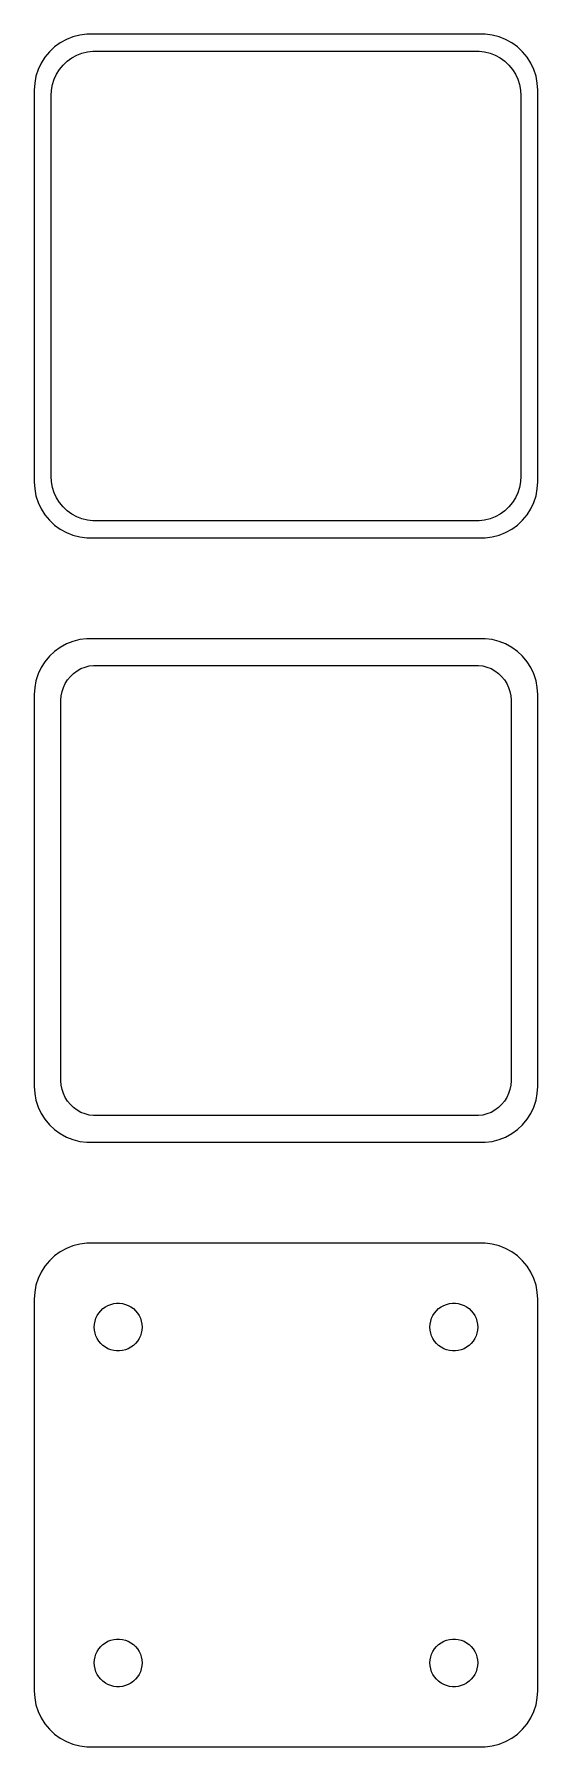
# Model space of a CAD drawing. Header units: metres. Extents: x -22 to 22, y 140 to 292.
import ezdxf

# ---------------------------------------------------------------- set-up
doc = ezdxf.new("R2010")
doc.units = ezdxf.units.M

msp = doc.modelspace()

# ---------------------------------------------------------------- linework, layer by layer
for p, q in [((-19.0451, 292.255), (-19.6289, 292.024)), ((-18.4369, 292.411), (-19.0451, 292.255)), ((-17.8139, 292.49), (-18.4369, 292.411)), ((17.8139, 292.49), (-17.8139, 292.49)), ((18.4369, 292.411), (17.8139, 292.49)), ((19.0451, 292.255), (18.4369, 292.411)), ((19.6289, 292.024), (19.0451, 292.255)), ((-21.1448, 290.923), (-21.5451, 290.439)), ((-20.6871, 291.353), (-21.1448, 290.923)), ((-20.1791, 291.722), (-20.6871, 291.353)), ((-19.6289, 292.024), (-20.1791, 291.722)), ((-18.7031, 290.619), (-18.2361, 290.804)), ((-18.2361, 290.804), (-17.7495, 290.929)), ((-17.7495, 290.929), (-17.2512, 290.992)), ((-17.2512, 290.992), (17.2512, 290.992)), ((17.2512, 290.992), (17.7495, 290.929)), ((17.7495, 290.929), (18.2361, 290.804)), ((18.2361, 290.804), (18.7031, 290.619)), ((20.1791, 291.722), (19.6289, 292.024)), ((20.6871, 291.353), (20.1791, 291.722)), ((21.1448, 290.923), (20.6871, 291.353)), ((21.5451, 290.439), (21.1448, 290.923)), ((-22.1489, 289.341), (-22.3429, 288.743)), ((-21.8815, 289.909), (-22.1489, 289.341)), ((-21.5451, 290.439), (-21.8815, 289.909)), ((-20.5052, 288.927), (-20.2361, 289.351)), ((-20.2361, 289.351), (-19.9159, 289.738)), ((-19.9159, 289.738), (-19.5497, 290.082)), ((-19.5497, 290.082), (-19.1433, 290.377)), ((-19.1433, 290.377), (-18.7031, 290.619)), ((18.7031, 290.619), (19.1433, 290.377)), ((19.1433, 290.377), (19.5497, 290.082)), ((19.5497, 290.082), (19.9159, 289.738)), ((19.9159, 289.738), (20.2361, 289.351)), ((20.2361, 289.351), (20.5052, 288.927)), ((21.8815, 289.909), (21.5451, 290.439)), ((22.1489, 289.341), (21.8815, 289.909)), ((22.3429, 288.743), (22.1489, 289.341)), ((-22.4606, 288.127), (-22.5, 287.5)), ((-22.3429, 288.743), (-22.4606, 288.127)), ((-20.9684, 287.501), (-20.8743, 287.995)), ((-20.8743, 287.995), (-20.7191, 288.472)), ((-20.7191, 288.472), (-20.5052, 288.927)), ((20.5052, 288.927), (20.7191, 288.472)), ((20.7191, 288.472), (20.8743, 287.995)), ((20.8743, 287.995), (20.9684, 287.501)), ((22.4606, 288.127), (22.3429, 288.743)), ((22.5, 287.5), (22.4606, 288.127)), ((-22.5, 287.5), (-22.5, 252.5)), ((-21, 287), (-20.9684, 287.501)), ((-21, 253), (-21, 287)), ((20.9684, 287.501), (21, 287)), ((21, 287), (21, 253)), ((22.5, 252.5), (22.5, 287.5)), ((-22.5, 252.5), (-22.4606, 251.873)), ((-20.9684, 252.499), (-21, 253)), ((-20.8743, 252.005), (-20.9684, 252.499)), ((20.9684, 252.499), (20.8743, 252.005)), ((21, 253), (20.9684, 252.499)), ((22.4606, 251.873), (22.5, 252.5)), ((-22.4606, 251.873), (-22.3429, 251.257)), ((-22.3429, 251.257), (-22.1489, 250.659)), ((-20.7191, 251.528), (-20.8743, 252.005)), ((-20.5052, 251.073), (-20.7191, 251.528)), ((-20.2361, 250.649), (-20.5052, 251.073)), ((20.5052, 251.073), (20.2361, 250.649)), ((20.7191, 251.528), (20.5052, 251.073)), ((20.8743, 252.005), (20.7191, 251.528)), ((22.1489, 250.659), (22.3429, 251.257)), ((22.3429, 251.257), (22.4606, 251.873)), ((-22.1489, 250.659), (-21.8815, 250.091)), ((-21.8815, 250.091), (-21.5451, 249.561)), ((-21.5451, 249.561), (-21.1448, 249.077)), ((-19.9159, 250.262), (-20.2361, 250.649)), ((-19.5497, 249.918), (-19.9159, 250.262)), ((-19.1433, 249.623), (-19.5497, 249.918)), ((-18.7031, 249.381), (-19.1433, 249.623)), ((-18.2361, 249.196), (-18.7031, 249.381)), ((18.7031, 249.381), (18.2361, 249.196)), ((19.1433, 249.623), (18.7031, 249.381)), ((19.5497, 249.918), (19.1433, 249.623)), ((19.9159, 250.262), (19.5497, 249.918)), ((20.2361, 250.649), (19.9159, 250.262)), ((21.1448, 249.077), (21.5451, 249.561)), ((21.5451, 249.561), (21.8815, 250.091)), ((21.8815, 250.091), (22.1489, 250.659)), ((-21.1448, 249.077), (-20.6871, 248.647)), ((-20.6871, 248.647), (-20.1791, 248.278)), ((-20.1791, 248.278), (-19.6289, 247.976)), ((-19.6289, 247.976), (-19.0451, 247.745)), ((-17.7495, 249.071), (-18.2361, 249.196)), ((-17.2512, 249.008), (-17.7495, 249.071)), ((17.2512, 249.008), (-17.2512, 249.008)), ((17.7495, 249.071), (17.2512, 249.008)), ((18.2361, 249.196), (17.7495, 249.071)), ((19.0451, 247.745), (19.6289, 247.976)), ((19.6289, 247.976), (20.1791, 248.278)), ((20.1791, 248.278), (20.6871, 248.647)), ((20.6871, 248.647), (21.1448, 249.077)), ((-19.0451, 247.745), (-18.4369, 247.589)), ((-18.4369, 247.589), (-17.8139, 247.51)), ((-17.8139, 247.51), (17.8139, 247.51)), ((17.8139, 247.51), (18.4369, 247.589)), ((18.4369, 247.589), (19.0451, 247.745)), ((-20.6871, 237.353), (-21.1448, 236.923)), ((-20.1791, 237.722), (-20.6871, 237.353)), ((-19.6289, 238.024), (-20.1791, 237.722)), ((-19.0451, 238.255), (-19.6289, 238.024)), ((-18.4369, 238.411), (-19.0451, 238.255)), ((-17.8139, 238.49), (-18.4369, 238.411)), ((17.8139, 238.49), (-17.8139, 238.49)), ((18.4369, 238.411), (17.8139, 238.49)), ((19.0451, 238.255), (18.4369, 238.411)), ((19.6289, 238.024), (19.0451, 238.255)), ((20.1791, 237.722), (19.6289, 238.024)), ((20.6871, 237.353), (20.1791, 237.722)), ((21.1448, 236.923), (20.6871, 237.353)), ((-21.8815, 235.909), (-22.1489, 235.341)), ((-21.5451, 236.439), (-21.8815, 235.909)), ((-21.1448, 236.923), (-21.5451, 236.439)), ((-18.9842, 235.399), (-18.668, 235.628)), ((-18.668, 235.628), (-18.3254, 235.817)), ((-18.3254, 235.817), (-17.9619, 235.961)), ((-17.9619, 235.961), (-17.5833, 236.058)), ((-17.5833, 236.058), (-17.1954, 236.107)), ((-17.1954, 236.107), (17.1954, 236.107)), ((17.1954, 236.107), (17.5833, 236.058)), ((17.5833, 236.058), (17.9619, 235.961)), ((17.9619, 235.961), (18.3254, 235.817)), ((18.3254, 235.817), (18.668, 235.628)), ((18.668, 235.628), (18.9842, 235.399)), ((21.5451, 236.439), (21.1448, 236.923)), ((21.8815, 235.909), (21.5451, 236.439)), ((22.1489, 235.341), (21.8815, 235.909)), ((-22.4606, 234.127), (-22.5, 233.5)), ((-22.3429, 234.743), (-22.4606, 234.127)), ((-22.1489, 235.341), (-22.3429, 234.743)), ((-20.0151, 233.774), (-19.8943, 234.146)), ((-19.8943, 234.146), (-19.7279, 234.5)), ((-19.7279, 234.5), (-19.5184, 234.83)), ((-19.5184, 234.83), (-19.2692, 235.131)), ((-19.2692, 235.131), (-18.9842, 235.399)), ((18.9842, 235.399), (19.2692, 235.131)), ((19.2692, 235.131), (19.5184, 234.83)), ((19.5184, 234.83), (19.7279, 234.5)), ((19.7279, 234.5), (19.8943, 234.146)), ((19.8943, 234.146), (20.0151, 233.774)), ((22.3429, 234.743), (22.1489, 235.341)), ((22.4606, 234.127), (22.3429, 234.743)), ((22.5, 233.5), (22.4606, 234.127)), ((-22.5, 233.5), (-22.5, 198.5)), ((-20.1129, 233), (-20.0884, 233.39)), ((-20.1129, 199), (-20.1129, 233)), ((-20.0884, 233.39), (-20.0151, 233.774)), ((20.0151, 233.774), (20.0884, 233.39)), ((20.0884, 233.39), (20.1129, 233)), ((20.1129, 233), (20.1129, 199)), ((22.5, 198.5), (22.5, 233.5)), ((-20.0884, 198.61), (-20.1129, 199)), ((20.1129, 199), (20.0884, 198.61)), ((-22.5, 198.5), (-22.4606, 197.873)), ((-22.4606, 197.873), (-22.3429, 197.257)), ((-20.0151, 198.226), (-20.0884, 198.61)), ((-19.8943, 197.854), (-20.0151, 198.226)), ((-19.7279, 197.5), (-19.8943, 197.854)), ((-19.5184, 197.17), (-19.7279, 197.5)), ((19.7279, 197.5), (19.5184, 197.17)), ((19.8943, 197.854), (19.7279, 197.5)), ((20.0151, 198.226), (19.8943, 197.854)), ((20.0884, 198.61), (20.0151, 198.226)), ((22.3429, 197.257), (22.4606, 197.873)), ((22.4606, 197.873), (22.5, 198.5)), ((-22.3429, 197.257), (-22.1489, 196.659)), ((-22.1489, 196.659), (-21.8815, 196.091)), ((-21.8815, 196.091), (-21.5451, 195.561)), ((-19.2692, 196.869), (-19.5184, 197.17)), ((-18.9842, 196.601), (-19.2692, 196.869)), ((-18.668, 196.372), (-18.9842, 196.601)), ((-18.3254, 196.183), (-18.668, 196.372)), ((-17.9619, 196.039), (-18.3254, 196.183)), ((-17.5833, 195.942), (-17.9619, 196.039)), ((-17.1954, 195.893), (-17.5833, 195.942)), ((17.1954, 195.893), (-17.1954, 195.893)), ((17.5833, 195.942), (17.1954, 195.893)), ((17.9619, 196.039), (17.5833, 195.942)), ((18.3254, 196.183), (17.9619, 196.039)), ((18.668, 196.372), (18.3254, 196.183)), ((18.9842, 196.601), (18.668, 196.372)), ((19.2692, 196.869), (18.9842, 196.601)), ((19.5184, 197.17), (19.2692, 196.869)), ((21.5451, 195.561), (21.8815, 196.091)), ((21.8815, 196.091), (22.1489, 196.659)), ((22.1489, 196.659), (22.3429, 197.257)), ((-21.5451, 195.561), (-21.1448, 195.077)), ((-21.1448, 195.077), (-20.6871, 194.647)), ((-20.6871, 194.647), (-20.1791, 194.278)), ((20.1791, 194.278), (20.6871, 194.647)), ((20.6871, 194.647), (21.1448, 195.077)), ((21.1448, 195.077), (21.5451, 195.561)), ((-20.1791, 194.278), (-19.6289, 193.976)), ((-19.6289, 193.976), (-19.0451, 193.745)), ((-19.0451, 193.745), (-18.4369, 193.589)), ((-18.4369, 193.589), (-17.8139, 193.51)), ((-17.8139, 193.51), (17.8139, 193.51)), ((17.8139, 193.51), (18.4369, 193.589)), ((18.4369, 193.589), (19.0451, 193.745)), ((19.0451, 193.745), (19.6289, 193.976)), ((19.6289, 193.976), (20.1791, 194.278)), ((-20.1791, 183.722), (-20.6871, 183.353)), ((-19.6289, 184.024), (-20.1791, 183.722)), ((-19.0451, 184.255), (-19.6289, 184.024)), ((-18.4369, 184.411), (-19.0451, 184.255)), ((-17.8139, 184.49), (-18.4369, 184.411)), ((17.8139, 184.49), (-17.8139, 184.49)), ((18.4369, 184.411), (17.8139, 184.49)), ((19.0451, 184.255), (18.4369, 184.411)), ((19.6289, 184.024), (19.0451, 184.255)), ((20.1791, 183.722), (19.6289, 184.024)), ((20.6871, 183.353), (20.1791, 183.722)), ((-21.5451, 182.439), (-21.8815, 181.909)), ((-21.1448, 182.923), (-21.5451, 182.439)), ((-20.6871, 183.353), (-21.1448, 182.923)), ((21.1448, 182.923), (20.6871, 183.353)), ((21.5451, 182.439), (21.1448, 182.923)), ((21.8815, 181.909), (21.5451, 182.439)), ((-22.3429, 180.743), (-22.4606, 180.127)), ((-22.1489, 181.341), (-22.3429, 180.743)), ((-21.8815, 181.909), (-22.1489, 181.341)), ((22.1489, 181.341), (21.8815, 181.909)), ((22.3429, 180.743), (22.1489, 181.341)), ((22.4606, 180.127), (22.3429, 180.743)), ((-22.4606, 180.127), (-22.5, 179.5)), ((-22.5, 179.5), (-22.5, 144.5)), ((-15.9091, 178.932), (-15.6598, 179.031)), ((-15.6598, 179.031), (-15.4001, 179.097)), ((-15.4001, 179.097), (-15.1341, 179.131)), ((-15.1341, 179.131), (-14.8659, 179.131)), ((-14.8659, 179.131), (-14.5999, 179.097)), ((-14.5999, 179.097), (-14.3401, 179.031)), ((-14.3401, 179.031), (-14.0908, 178.932)), ((14.0908, 178.932), (14.3401, 179.031)), ((14.3401, 179.031), (14.5999, 179.097)), ((14.5999, 179.097), (14.8659, 179.131)), ((14.8659, 179.131), (15.1341, 179.131)), ((15.1341, 179.131), (15.4001, 179.097)), ((15.4001, 179.097), (15.6598, 179.031)), ((15.6598, 179.031), (15.9091, 178.932)), ((22.5, 179.5), (22.4606, 180.127)), ((22.5, 144.5), (22.5, 179.5)), ((-17.1185, 177.268), (-17.0682, 177.531)), ((-17.0682, 177.531), (-16.9853, 177.786)), ((-16.9853, 177.786), (-16.8712, 178.029)), ((-16.8712, 178.029), (-16.7275, 178.255)), ((-16.7275, 178.255), (-16.5565, 178.462)), ((-16.5565, 178.462), (-16.3611, 178.645)), ((-16.3611, 178.645), (-16.1441, 178.803)), ((-16.1441, 178.803), (-15.9091, 178.932)), ((-14.0908, 178.932), (-13.8559, 178.803)), ((-13.8559, 178.803), (-13.6389, 178.645)), ((-13.6389, 178.645), (-13.4434, 178.462)), ((-13.4434, 178.462), (-13.2725, 178.255)), ((-13.2725, 178.255), (-13.1288, 178.029)), ((-13.1288, 178.029), (-13.0146, 177.786)), ((-13.0146, 177.786), (-12.9318, 177.531)), ((-12.9318, 177.531), (-12.8815, 177.268)), ((12.8815, 177.268), (12.9318, 177.531)), ((12.9318, 177.531), (13.0146, 177.786)), ((13.0146, 177.786), (13.1288, 178.029)), ((13.1288, 178.029), (13.2725, 178.255)), ((13.2725, 178.255), (13.4434, 178.462)), ((13.4434, 178.462), (13.6389, 178.645)), ((13.6389, 178.645), (13.8559, 178.803)), ((13.8559, 178.803), (14.0908, 178.932)), ((15.9091, 178.932), (16.1441, 178.803)), ((16.1441, 178.803), (16.3611, 178.645)), ((16.3611, 178.645), (16.5565, 178.462)), ((16.5565, 178.462), (16.7275, 178.255)), ((16.7275, 178.255), (16.8712, 178.029)), ((16.8712, 178.029), (16.9853, 177.786)), ((16.9853, 177.786), (17.0682, 177.531)), ((17.0682, 177.531), (17.1185, 177.268)), ((-17.1353, 177), (-17.1185, 177.268)), ((-17.1185, 176.732), (-17.1353, 177)), ((-17.0682, 176.469), (-17.1185, 176.732)), ((-16.9853, 176.214), (-17.0682, 176.469)), ((-16.8712, 175.971), (-16.9853, 176.214)), ((-16.7275, 175.745), (-16.8712, 175.971)), ((-13.1288, 175.971), (-13.2725, 175.745)), ((-13.0146, 176.214), (-13.1288, 175.971)), ((-12.9318, 176.469), (-13.0146, 176.214)), ((-12.8815, 176.732), (-12.9318, 176.469)), ((-12.8815, 177.268), (-12.8647, 177)), ((-12.8647, 177), (-12.8815, 176.732)), ((12.8647, 177), (12.8815, 177.268)), ((12.8815, 176.732), (12.8647, 177)), ((12.9318, 176.469), (12.8815, 176.732)), ((13.0146, 176.214), (12.9318, 176.469)), ((13.1288, 175.971), (13.0146, 176.214)), ((13.2725, 175.745), (13.1288, 175.971)), ((16.8712, 175.971), (16.7275, 175.745)), ((16.9853, 176.214), (16.8712, 175.971)), ((17.0682, 176.469), (16.9853, 176.214)), ((17.1185, 176.732), (17.0682, 176.469)), ((17.1185, 177.268), (17.1353, 177)), ((17.1353, 177), (17.1185, 176.732)), ((-16.5565, 175.538), (-16.7275, 175.745)), ((-16.3611, 175.355), (-16.5565, 175.538)), ((-16.1441, 175.197), (-16.3611, 175.355)), ((-15.9091, 175.068), (-16.1441, 175.197)), ((-15.6598, 174.969), (-15.9091, 175.068)), ((-15.4001, 174.903), (-15.6598, 174.969)), ((-15.1341, 174.869), (-15.4001, 174.903)), ((-14.8659, 174.869), (-15.1341, 174.869)), ((-14.5999, 174.903), (-14.8659, 174.869)), ((-14.3401, 174.969), (-14.5999, 174.903)), ((-14.0908, 175.068), (-14.3401, 174.969)), ((-13.8559, 175.197), (-14.0908, 175.068)), ((-13.6389, 175.355), (-13.8559, 175.197)), ((-13.4434, 175.538), (-13.6389, 175.355)), ((-13.2725, 175.745), (-13.4434, 175.538)), ((13.4434, 175.538), (13.2725, 175.745)), ((13.6389, 175.355), (13.4434, 175.538)), ((13.8559, 175.197), (13.6389, 175.355)), ((14.0908, 175.068), (13.8559, 175.197)), ((14.3401, 174.969), (14.0908, 175.068)), ((14.5999, 174.903), (14.3401, 174.969)), ((14.8659, 174.869), (14.5999, 174.903)), ((15.1341, 174.869), (14.8659, 174.869)), ((15.4001, 174.903), (15.1341, 174.869)), ((15.6598, 174.969), (15.4001, 174.903)), ((15.9091, 175.068), (15.6598, 174.969)), ((16.1441, 175.197), (15.9091, 175.068)), ((16.3611, 175.355), (16.1441, 175.197)), ((16.5565, 175.538), (16.3611, 175.355)), ((16.7275, 175.745), (16.5565, 175.538)), ((-16.7275, 148.255), (-16.5565, 148.462)), ((-16.5565, 148.462), (-16.3611, 148.645)), ((-16.3611, 148.645), (-16.1441, 148.803)), ((-16.1441, 148.803), (-15.9091, 148.932)), ((-15.9091, 148.932), (-15.6598, 149.031)), ((-15.6598, 149.031), (-15.4001, 149.097)), ((-15.4001, 149.097), (-15.1341, 149.131)), ((-15.1341, 149.131), (-14.8659, 149.131)), ((-14.8659, 149.131), (-14.5999, 149.097)), ((-14.5999, 149.097), (-14.3401, 149.031)), ((-14.3401, 149.031), (-14.0908, 148.932)), ((-14.0908, 148.932), (-13.8559, 148.803)), ((-13.8559, 148.803), (-13.6389, 148.645)), ((-13.6389, 148.645), (-13.4434, 148.462)), ((-13.4434, 148.462), (-13.2725, 148.255)), ((13.2725, 148.255), (13.4434, 148.462)), ((13.4434, 148.462), (13.6389, 148.645)), ((13.6389, 148.645), (13.8559, 148.803)), ((13.8559, 148.803), (14.0908, 148.932)), ((14.0908, 148.932), (14.3401, 149.031)), ((14.3401, 149.031), (14.5999, 149.097)), ((14.5999, 149.097), (14.8659, 149.131)), ((14.8659, 149.131), (15.1341, 149.131)), ((15.1341, 149.131), (15.4001, 149.097)), ((15.4001, 149.097), (15.6598, 149.031)), ((15.6598, 149.031), (15.9091, 148.932)), ((15.9091, 148.932), (16.1441, 148.803)), ((16.1441, 148.803), (16.3611, 148.645)), ((16.3611, 148.645), (16.5565, 148.462)), ((16.5565, 148.462), (16.7275, 148.255)), ((-17.1353, 147), (-17.1185, 147.268)), ((-17.1185, 146.732), (-17.1353, 147)), ((-17.1185, 147.268), (-17.0682, 147.531)), ((-17.0682, 147.531), (-16.9853, 147.786)), ((-16.9853, 147.786), (-16.8712, 148.029)), ((-16.8712, 148.029), (-16.7275, 148.255)), ((-13.2725, 148.255), (-13.1288, 148.029)), ((-13.1288, 148.029), (-13.0146, 147.786)), ((-13.0146, 147.786), (-12.9318, 147.531)), ((-12.9318, 147.531), (-12.8815, 147.268)), ((-12.8815, 147.268), (-12.8647, 147)), ((-12.8647, 147), (-12.8815, 146.732)), ((12.8647, 147), (12.8815, 147.268)), ((12.8815, 146.732), (12.8647, 147)), ((12.8815, 147.268), (12.9318, 147.531)), ((12.9318, 147.531), (13.0146, 147.786)), ((13.0146, 147.786), (13.1288, 148.029)), ((13.1288, 148.029), (13.2725, 148.255)), ((16.7275, 148.255), (16.8712, 148.029)), ((16.8712, 148.029), (16.9853, 147.786)), ((16.9853, 147.786), (17.0682, 147.531)), ((17.0682, 147.531), (17.1185, 147.268)), ((17.1185, 147.268), (17.1353, 147)), ((17.1353, 147), (17.1185, 146.732)), ((-17.0682, 146.469), (-17.1185, 146.732)), ((-16.9853, 146.214), (-17.0682, 146.469)), ((-16.8712, 145.971), (-16.9853, 146.214)), ((-16.7275, 145.745), (-16.8712, 145.971)), ((-16.5565, 145.538), (-16.7275, 145.745)), ((-16.3611, 145.355), (-16.5565, 145.538)), ((-16.1441, 145.197), (-16.3611, 145.355)), ((-13.6389, 145.355), (-13.8559, 145.197)), ((-13.4434, 145.538), (-13.6389, 145.355)), ((-13.2725, 145.745), (-13.4434, 145.538)), ((-13.1288, 145.971), (-13.2725, 145.745)), ((-13.0146, 146.214), (-13.1288, 145.971)), ((-12.9318, 146.469), (-13.0146, 146.214)), ((-12.8815, 146.732), (-12.9318, 146.469)), ((12.9318, 146.469), (12.8815, 146.732)), ((13.0146, 146.214), (12.9318, 146.469)), ((13.1288, 145.971), (13.0146, 146.214)), ((13.2725, 145.745), (13.1288, 145.971)), ((13.4434, 145.538), (13.2725, 145.745)), ((13.6389, 145.355), (13.4434, 145.538)), ((13.8559, 145.197), (13.6389, 145.355)), ((16.3611, 145.355), (16.1441, 145.197)), ((16.5565, 145.538), (16.3611, 145.355)), ((16.7275, 145.745), (16.5565, 145.538)), ((16.8712, 145.971), (16.7275, 145.745)), ((16.9853, 146.214), (16.8712, 145.971)), ((17.0682, 146.469), (16.9853, 146.214)), ((17.1185, 146.732), (17.0682, 146.469)), ((-22.5, 144.5), (-22.4606, 143.873)), ((-22.4606, 143.873), (-22.3429, 143.257)), ((-15.9091, 145.068), (-16.1441, 145.197)), ((-15.6598, 144.969), (-15.9091, 145.068)), ((-15.4001, 144.903), (-15.6598, 144.969)), ((-15.1341, 144.869), (-15.4001, 144.903)), ((-14.8659, 144.869), (-15.1341, 144.869)), ((-14.5999, 144.903), (-14.8659, 144.869)), ((-14.3401, 144.969), (-14.5999, 144.903)), ((-14.0908, 145.068), (-14.3401, 144.969)), ((-13.8559, 145.197), (-14.0908, 145.068)), ((14.0908, 145.068), (13.8559, 145.197)), ((14.3401, 144.969), (14.0908, 145.068)), ((14.5999, 144.903), (14.3401, 144.969)), ((14.8659, 144.869), (14.5999, 144.903)), ((15.1341, 144.869), (14.8659, 144.869)), ((15.4001, 144.903), (15.1341, 144.869)), ((15.6598, 144.969), (15.4001, 144.903)), ((15.9091, 145.068), (15.6598, 144.969)), ((16.1441, 145.197), (15.9091, 145.068)), ((22.3429, 143.257), (22.4606, 143.873)), ((22.4606, 143.873), (22.5, 144.5)), ((-22.3429, 143.257), (-22.1489, 142.659)), ((-22.1489, 142.659), (-21.8815, 142.091)), ((21.8815, 142.091), (22.1489, 142.659)), ((22.1489, 142.659), (22.3429, 143.257)), ((-21.8815, 142.091), (-21.5451, 141.561)), ((-21.5451, 141.561), (-21.1448, 141.077)), ((-21.1448, 141.077), (-20.6871, 140.647)), ((20.6871, 140.647), (21.1448, 141.077)), ((21.1448, 141.077), (21.5451, 141.561)), ((21.5451, 141.561), (21.8815, 142.091)), ((-20.6871, 140.647), (-20.1791, 140.278)), ((-20.1791, 140.278), (-19.6289, 139.976)), ((-19.6289, 139.976), (-19.0451, 139.745)), ((-19.0451, 139.745), (-18.4369, 139.589)), ((-18.4369, 139.589), (-17.8139, 139.51)), ((-17.8139, 139.51), (17.8139, 139.51)), ((17.8139, 139.51), (18.4369, 139.589)), ((18.4369, 139.589), (19.0451, 139.745)), ((19.0451, 139.745), (19.6289, 139.976)), ((19.6289, 139.976), (20.1791, 140.278)), ((20.1791, 140.278), (20.6871, 140.647))]:
    msp.add_line(p, q)

doc.saveas('drawing.dxf')
